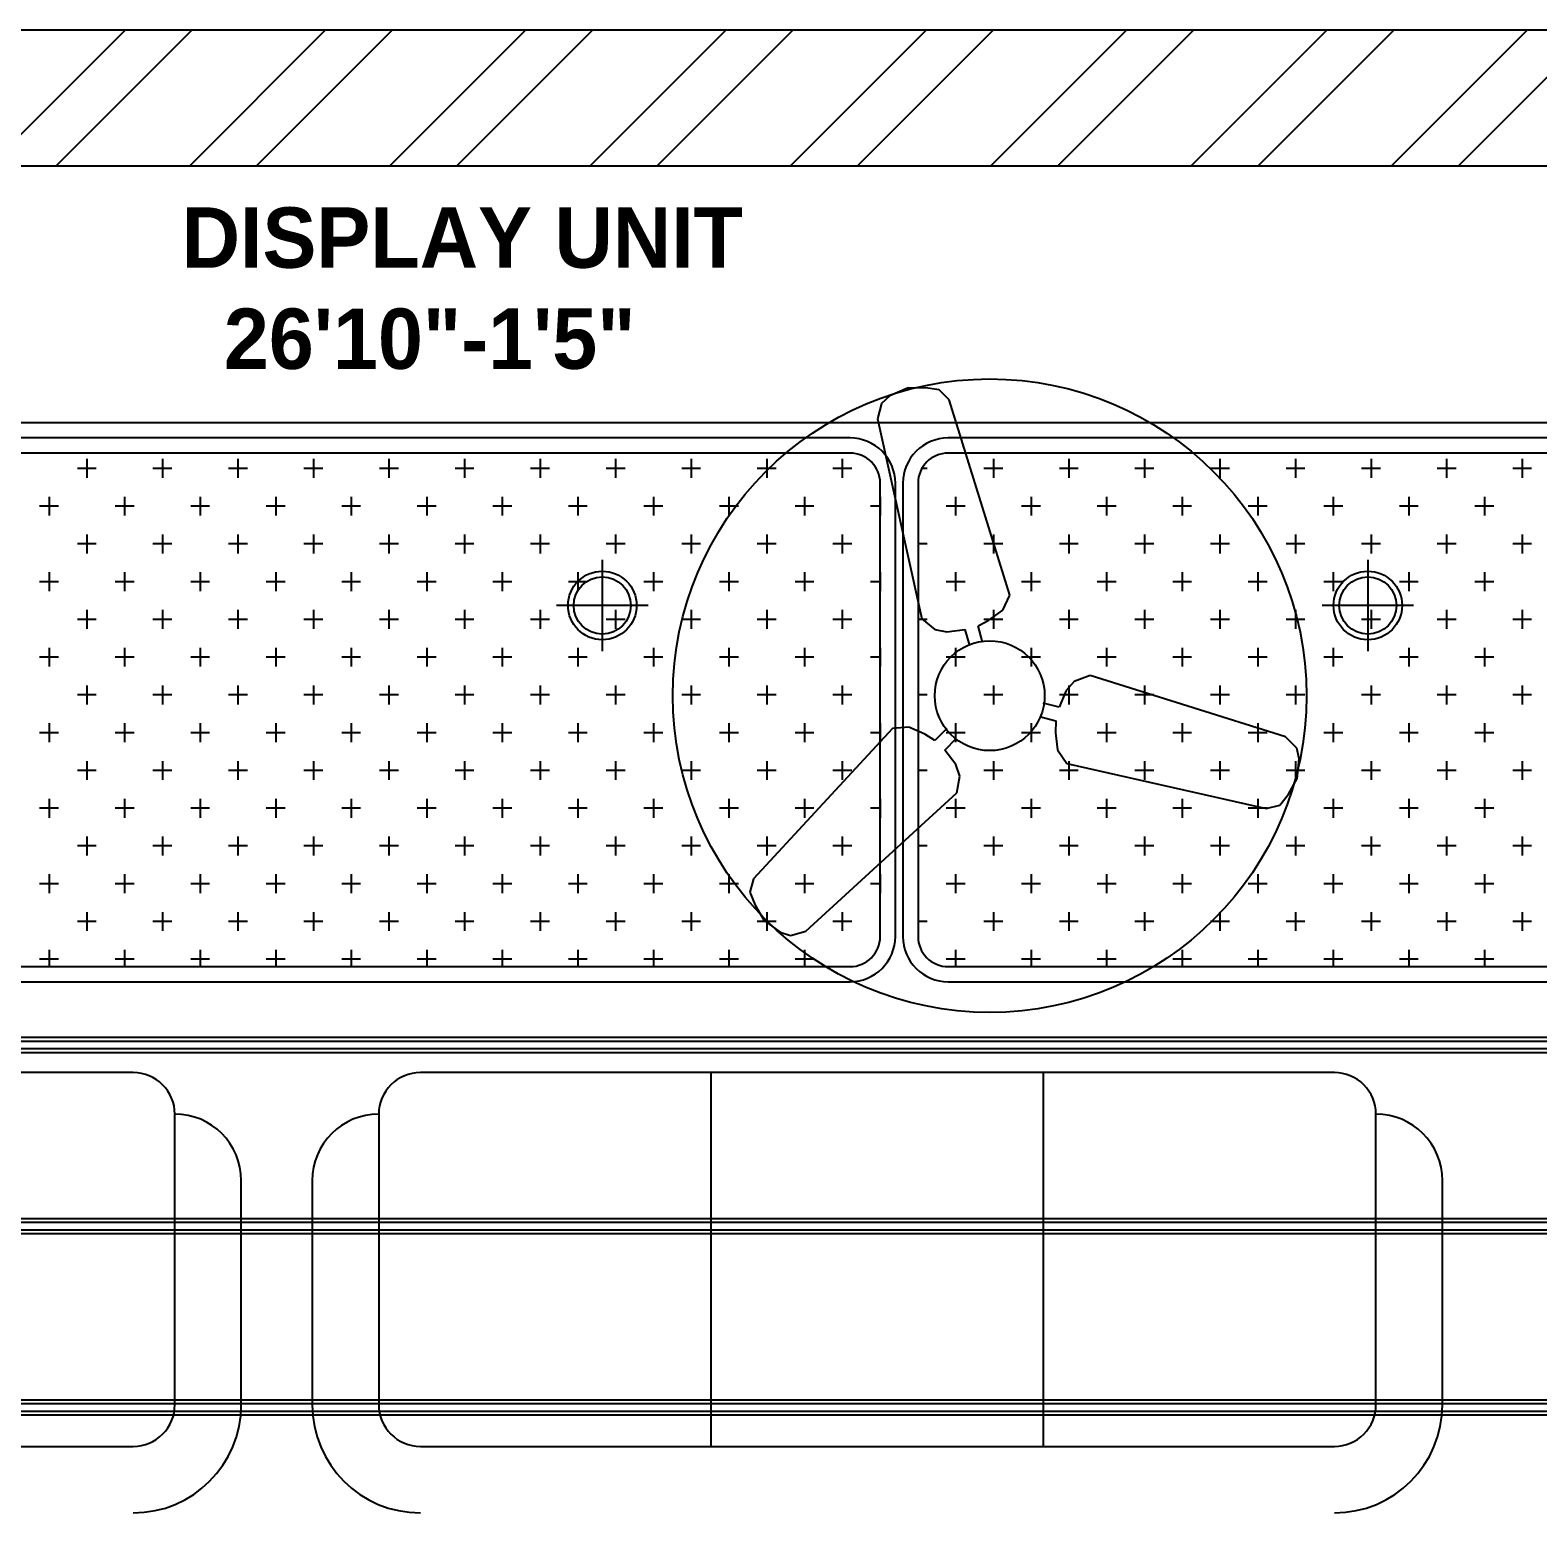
# Model space of a CAD drawing. Header units: inches. Extents: x 9636 to 21597, y -10243 to 557.
# Drawn here: x 15143 to 15242.8, y -68 to 30.2 of the extents above; entities that cross this region are included whole.
import ezdxf

# ---------------------------------------------------------------- set-up
doc = ezdxf.new("R2010")
doc.units = ezdxf.units.IN
doc.header["$MEASUREMENT"] = 0
doc.layers.add('IEL-HATCH-002', color=7, linetype='Continuous')
doc.layers.add('THIET-BI', color=21, linetype='Continuous')
doc.styles.add('MtXpl_Stylus_BT', font='')
doc.styles.get('MtXpl_Stylus_BT').set_extended_font_data('Stylus BT', bold=True)

# ---------------------------------------------------------------- blocks, each defined once
blk = doc.blocks.new('ger')
at = {"color": 5}
for p, q in [((6473.06, -970.68), (6473.07, -978.68)), ((6469.07, -974.68), (6477.07, -974.68))]:
    blk.add_line(p, q, dxfattribs=at)
for radius in [3, 2.5]:
    blk.add_circle((6473.07, -974.68), radius, dxfattribs=at)
blk = doc.blocks.new('A$C1C43440E')
at = {"layer": 'THIET-BI', "color": 18, "true_color": 0x000000}
for p, q in [((172.3, 598), (152.8, 589.3)), ((191.8, 598.2), (172.3, 598)), ((207, 596.1), (191.8, 598.2)), ((217.6, 585.2), (207, 596.1)), ((143.8, 581.1), (139.5, 564.2)), ((152.8, 589.3), (143.8, 581.1)), ((283.9, 371.8), (217.6, 585.2)), ((139.5, 564.2), (187.9, 346)), ((276.4, 355.5), (283.9, 371.8)), ((187.9, 346), (202.2, 334.1)), ((260.9, 344.5), (276.4, 355.5)), ((202.2, 334.1), (215.2, 331.5)), ((215.2, 331.5), (234.9, 334.1)), ((234.9, 334.1), (240, 316.6)), ((249.5, 338.4), (260.9, 344.5)), ((254.3, 320.4), (249.5, 338.4)), ((371.8, 284), (354.4, 277.5)), ((585, 216.8), (371.8, 284)), ((345.6, 267.6), (338, 249.3)), ((354.4, 277.5), (345.6, 267.6)), ((338, 249.3), (320.3, 253.6)), ((316.5, 239.3), (334.4, 234.5)), ((334.4, 234.5), (334, 221.5)), ((155.8, 226), (4.2, 61.9)), ((173.7, 227.6), (155.8, 226)), ((191, 219.7), (173.7, 227.6)), ((202, 212.9), (191, 219.7)), ((215.1, 226), (202, 212.9)), ((213, 202.4), (225.6, 215.5)), ((334, 221.5), (335.9, 202.6)), ((597.5, 204.6), (585, 216.8)), ((225.1, 186.7), (213, 202.4)), ((335.9, 202.6), (346.1, 188)), ((600.1, 192.8), (597.5, 204.6)), ((229.3, 174.1), (225.1, 186.7)), ((346.1, 188), (564.1, 138.7)), ((597.8, 171.5), (600.1, 192.8)), ((226.1, 155.7), (229.3, 174.1)), ((588.3, 154.5), (597.8, 171.5)), ((61.4, 4.7), (226.1, 155.7)), ((578.9, 142.4), (588.3, 154.5)), ((564.1, 138.7), (578.9, 142.4)), ((4.2, 61.9), (0, 47.2)), ((0, 47.2), (5.8, 33)), ((5.8, 33), (15.7, 16.3)), ((15.7, 16.3), (33.1, 3.7)), ((33.1, 3.7), (44.6, 0)), ((44.6, 0), (61.4, 4.7))]:
    blk.add_line(p, q, dxfattribs=at)
blk.add_circle((262, 261.9), 60, dxfattribs=at)
blk = doc.blocks.new('3r')
blk.add_circle((6568.269, -1060.413), 21)
at = {"layer": 'THIET-BI', "xscale": 0.06069589590044594, "yscale": 0.06069589590044594, "zscale": 0.06069589590044594}
blk.add_blockref('A$C1C43440E', (6552.369, -1076.309), dxfattribs=at)
blk = doc.blocks.new('shht')
at = {"color": 251, "true_color": 0x636466}
for p, q in [((15442.498, -2129.014), (14831.498, -2129.014)), ((15433.498, -2138.014), (14840.498, -2138.014)), ((15255.498, -2155.014), (14939.498, -2155.014)), ((15164.558, -2156.014), (15098.558, -2156.014)), ((15237.058, -2156.014), (15171.058, -2156.014)), ((15164.558, -2157.014), (15098.558, -2157.014)), ((15237.058, -2157.014), (15171.058, -2157.014)), ((15166.558, -2189.014), (15166.558, -2159.014)), ((15167.558, -2189.014), (15167.558, -2159.014)), ((15168.058, -2159.014), (15168.058, -2189.014)), ((15169.058, -2159.014), (15169.058, -2189.014)), ((15098.558, -2191.014), (15164.558, -2191.014)), ((15171.058, -2191.014), (15237.058, -2191.014)), ((15098.558, -2192.014), (15164.558, -2192.014)), ((15171.058, -2192.014), (15237.058, -2192.014)), ((15155.369, -2222.778), (15155.369, -2198.028)), ((15177.369, -2222.778), (15177.369, -2198.028)), ((15124.269, -2220.028), (15124.269, -2205.178)), ((15128.969, -2205.178), (15128.969, -2220.028)), ((15203.769, -2220.028), (15203.769, -2205.178))]:
    blk.add_line(p, q, dxfattribs=at)
for points in [[(15117.119, -2198.028), (15056.619, -2198.028, 0.414214), (15053.869, -2200.778), (15053.869, -2220.028, 0.414214), (15056.619, -2222.778), (15117.119, -2222.778, 0.414214), (15119.869, -2220.028), (15119.869, -2200.778, 0.414214)], [(15196.619, -2198.028), (15136.119, -2198.028, 0.414214), (15133.369, -2200.778), (15133.369, -2220.028, 0.414214), (15136.119, -2222.778), (15196.619, -2222.778, 0.414214), (15199.369, -2220.028), (15199.369, -2200.778, 0.414214)]]:
    blk.add_lwpolyline(points, format="xyb", close=True, dxfattribs=at)
for centre, radius, start, end in [((15164.558, -2159.014), 3, 0, 90), ((15171.058, -2159.014), 3, 90, 180), ((15164.558, -2159.014), 2, 0, 90), ((15171.058, -2159.014), 2, 90, 180), ((15164.558, -2189.014), 3, 270, 0), ((15164.558, -2189.014), 2, 270, 0), ((15171.058, -2189.014), 3, 180, 270), ((15171.058, -2189.014), 2, 180, 270), ((15119.869, -2205.178), 4.4, 0, 90), ((15133.369, -2205.178), 4.4, 90, 180), ((15199.369, -2205.178), 4.4, 0, 90), ((15117.119, -2220.028), 7.15, 270, 0), ((15136.119, -2220.028), 7.15, 180, 270), ((15196.619, -2220.028), 7.15, 270, 0)]:
    blk.add_arc(centre, radius, start, end, dxfattribs=at)
at = {"layer": 'IEL-HATCH-002', "color": 251, "linetype": 'Continuous', "true_color": 0x636466, "transparency": 33554687}
for p, q in [((15107.573, -2138.014), (15116.573, -2129.014)), ((15111.992, -2138.014), (15120.992, -2129.014)), ((15120.831, -2138.014), (15129.831, -2129.014)), ((15125.251, -2138.014), (15134.251, -2129.014)), ((15134.089, -2138.014), (15143.089, -2129.014)), ((15138.509, -2138.014), (15147.509, -2129.014)), ((15147.348, -2138.014), (15156.348, -2129.014)), ((15151.767, -2138.014), (15160.767, -2129.014)), ((15160.606, -2138.014), (15169.606, -2129.014)), ((15165.025, -2138.014), (15174.025, -2129.014)), ((15173.864, -2138.014), (15182.864, -2129.014)), ((15178.284, -2138.014), (15187.284, -2129.014)), ((15187.122, -2138.014), (15196.122, -2129.014)), ((15191.542, -2138.014), (15200.542, -2129.014)), ((15200.381, -2138.014), (15209.381, -2129.014)), ((15204.8, -2138.014), (15213.8, -2129.014)), ((15114.044, -2157.403), (15114.044, -2158.653)), ((15119.044, -2157.403), (15119.044, -2158.653)), ((15124.044, -2157.403), (15124.044, -2158.653)), ((15129.044, -2157.403), (15129.044, -2158.653)), ((15134.044, -2157.403), (15134.044, -2158.653)), ((15139.044, -2157.403), (15139.044, -2158.653)), ((15144.044, -2157.403), (15144.044, -2158.653)), ((15149.044, -2157.403), (15149.044, -2158.653)), ((15154.044, -2157.403), (15154.044, -2158.653)), ((15159.044, -2157.403), (15159.044, -2158.653)), ((15164.044, -2157.403), (15164.044, -2158.653)), ((15174.044, -2157.403), (15174.044, -2158.653)), ((15179.044, -2157.403), (15179.044, -2158.653)), ((15184.044, -2157.403), (15184.044, -2158.653)), ((15189.044, -2157.403), (15189.044, -2158.653)), ((15194.044, -2157.403), (15194.044, -2158.653)), ((15199.044, -2157.403), (15199.044, -2158.653)), ((15204.044, -2157.403), (15204.044, -2158.653)), ((15209.044, -2157.403), (15209.044, -2158.653)), ((15114.669, -2158.028), (15113.419, -2158.028)), ((15119.669, -2158.028), (15118.419, -2158.028)), ((15124.669, -2158.028), (15123.419, -2158.028)), ((15129.669, -2158.028), (15128.419, -2158.028)), ((15134.669, -2158.028), (15133.419, -2158.028)), ((15139.669, -2158.028), (15138.419, -2158.028)), ((15144.669, -2158.028), (15143.419, -2158.028)), ((15149.669, -2158.028), (15148.419, -2158.028)), ((15154.669, -2158.028), (15153.419, -2158.028)), ((15159.669, -2158.028), (15158.419, -2158.028)), ((15164.669, -2158.028), (15163.419, -2158.028)), ((15169.669, -2158.028), (15169.317, -2158.028)), ((15174.669, -2158.028), (15173.419, -2158.028)), ((15179.669, -2158.028), (15178.419, -2158.028)), ((15184.669, -2158.028), (15183.419, -2158.028)), ((15189.669, -2158.028), (15188.419, -2158.028)), ((15194.669, -2158.028), (15193.419, -2158.028)), ((15199.669, -2158.028), (15198.419, -2158.028)), ((15204.669, -2158.028), (15203.419, -2158.028)), ((15209.669, -2158.028), (15208.419, -2158.028)), ((15111.544, -2159.903), (15111.544, -2161.153)), ((15116.544, -2159.903), (15116.544, -2161.153)), ((15121.544, -2159.903), (15121.544, -2161.153)), ((15126.544, -2159.903), (15126.544, -2161.153)), ((15131.544, -2159.903), (15131.544, -2161.153)), ((15136.544, -2159.903), (15136.544, -2161.153)), ((15141.544, -2159.903), (15141.544, -2161.153)), ((15146.544, -2159.903), (15146.544, -2161.153)), ((15151.544, -2159.903), (15151.544, -2161.153)), ((15156.544, -2159.903), (15156.544, -2161.153)), ((15161.544, -2159.903), (15161.544, -2161.153)), ((15166.544, -2159.903), (15166.544, -2161.153)), ((15171.544, -2159.903), (15171.544, -2161.153)), ((15176.544, -2159.903), (15176.544, -2161.153)), ((15181.544, -2159.903), (15181.544, -2161.153)), ((15186.544, -2159.903), (15186.544, -2161.153)), ((15191.544, -2159.903), (15191.544, -2161.153)), ((15196.544, -2159.903), (15196.544, -2161.153)), ((15201.544, -2159.903), (15201.544, -2161.153)), ((15206.544, -2159.903), (15206.544, -2161.153)), ((15112.169, -2160.528), (15110.919, -2160.528)), ((15117.169, -2160.528), (15115.919, -2160.528)), ((15122.169, -2160.528), (15120.919, -2160.528)), ((15127.169, -2160.528), (15125.919, -2160.528)), ((15132.169, -2160.528), (15130.919, -2160.528)), ((15137.169, -2160.528), (15135.919, -2160.528)), ((15142.169, -2160.528), (15140.919, -2160.528)), ((15147.169, -2160.528), (15145.919, -2160.528)), ((15152.169, -2160.528), (15150.919, -2160.528)), ((15157.169, -2160.528), (15155.919, -2160.528)), ((15162.169, -2160.528), (15160.919, -2160.528)), ((15166.558, -2160.528), (15165.919, -2160.528)), ((15172.169, -2160.528), (15170.919, -2160.528)), ((15177.169, -2160.528), (15175.919, -2160.528)), ((15182.169, -2160.528), (15180.919, -2160.528)), ((15187.169, -2160.528), (15185.919, -2160.528)), ((15192.169, -2160.528), (15190.919, -2160.528)), ((15197.169, -2160.528), (15195.919, -2160.528)), ((15202.169, -2160.528), (15200.919, -2160.528)), ((15207.169, -2160.528), (15205.919, -2160.528)), ((15114.044, -2162.403), (15114.044, -2163.653)), ((15119.044, -2162.403), (15119.044, -2163.653)), ((15124.044, -2162.403), (15124.044, -2163.653)), ((15129.044, -2162.403), (15129.044, -2163.653)), ((15134.044, -2162.403), (15134.044, -2163.653)), ((15139.044, -2162.403), (15139.044, -2163.653)), ((15144.044, -2162.403), (15144.044, -2163.653)), ((15149.044, -2162.403), (15149.044, -2163.653)), ((15154.044, -2162.403), (15154.044, -2163.653)), ((15159.044, -2162.403), (15159.044, -2163.653)), ((15164.044, -2162.403), (15164.044, -2163.653)), ((15174.044, -2162.403), (15174.044, -2163.653)), ((15179.044, -2162.403), (15179.044, -2163.653)), ((15184.044, -2162.403), (15184.044, -2163.653)), ((15189.044, -2162.403), (15189.044, -2163.653)), ((15194.044, -2162.403), (15194.044, -2163.653)), ((15199.044, -2162.403), (15199.044, -2163.653)), ((15204.044, -2162.403), (15204.044, -2163.653)), ((15209.044, -2162.403), (15209.044, -2163.653)), ((15114.669, -2163.028), (15113.419, -2163.028)), ((15119.669, -2163.028), (15118.419, -2163.028)), ((15124.669, -2163.028), (15123.419, -2163.028)), ((15129.669, -2163.028), (15128.419, -2163.028)), ((15134.669, -2163.028), (15133.419, -2163.028)), ((15139.669, -2163.028), (15138.419, -2163.028)), ((15144.669, -2163.028), (15143.419, -2163.028)), ((15149.669, -2163.028), (15148.419, -2163.028)), ((15154.669, -2163.028), (15153.419, -2163.028)), ((15159.669, -2163.028), (15158.419, -2163.028)), ((15164.669, -2163.028), (15163.419, -2163.028)), ((15169.669, -2163.028), (15169.058, -2163.028)), ((15174.669, -2163.028), (15173.419, -2163.028)), ((15179.669, -2163.028), (15178.419, -2163.028)), ((15184.669, -2163.028), (15183.419, -2163.028)), ((15189.669, -2163.028), (15188.419, -2163.028)), ((15194.669, -2163.028), (15193.419, -2163.028)), ((15199.669, -2163.028), (15198.419, -2163.028)), ((15204.669, -2163.028), (15203.419, -2163.028)), ((15209.669, -2163.028), (15208.419, -2163.028)), ((15111.544, -2164.903), (15111.544, -2166.153)), ((15116.544, -2164.903), (15116.544, -2166.153)), ((15121.544, -2164.903), (15121.544, -2166.153)), ((15126.544, -2164.903), (15126.544, -2166.153)), ((15131.544, -2164.903), (15131.544, -2166.153)), ((15136.544, -2164.903), (15136.544, -2166.153)), ((15141.544, -2164.903), (15141.544, -2166.153)), ((15146.544, -2164.903), (15146.544, -2166.153)), ((15151.544, -2164.903), (15151.544, -2166.153)), ((15156.544, -2164.903), (15156.544, -2166.153)), ((15161.544, -2164.903), (15161.544, -2166.153)), ((15166.544, -2164.903), (15166.544, -2166.153)), ((15171.544, -2164.903), (15171.544, -2166.153)), ((15176.544, -2164.903), (15176.544, -2166.153)), ((15181.544, -2164.903), (15181.544, -2166.153)), ((15186.544, -2164.903), (15186.544, -2166.153)), ((15191.544, -2164.903), (15191.544, -2166.153)), ((15196.544, -2164.903), (15196.544, -2166.153)), ((15201.544, -2164.903), (15201.544, -2166.153)), ((15206.544, -2164.903), (15206.544, -2166.153)), ((15112.169, -2165.528), (15110.919, -2165.528)), ((15117.169, -2165.528), (15115.919, -2165.528)), ((15122.169, -2165.528), (15120.919, -2165.528)), ((15127.169, -2165.528), (15125.919, -2165.528)), ((15132.169, -2165.528), (15130.919, -2165.528)), ((15137.169, -2165.528), (15135.919, -2165.528)), ((15142.169, -2165.528), (15140.919, -2165.528)), ((15147.169, -2165.528), (15145.919, -2165.528)), ((15152.169, -2165.528), (15150.919, -2165.528)), ((15157.169, -2165.528), (15155.919, -2165.528)), ((15162.169, -2165.528), (15160.919, -2165.528)), ((15166.558, -2165.528), (15165.919, -2165.528)), ((15172.169, -2165.528), (15170.919, -2165.528)), ((15177.169, -2165.528), (15175.919, -2165.528)), ((15182.169, -2165.528), (15180.919, -2165.528)), ((15187.169, -2165.528), (15185.919, -2165.528)), ((15192.169, -2165.528), (15190.919, -2165.528)), ((15197.169, -2165.528), (15195.919, -2165.528)), ((15202.169, -2165.528), (15200.919, -2165.528)), ((15207.169, -2165.528), (15205.919, -2165.528)), ((15114.044, -2167.403), (15114.044, -2168.653)), ((15119.044, -2167.403), (15119.044, -2168.653)), ((15124.044, -2167.403), (15124.044, -2168.653)), ((15129.044, -2167.403), (15129.044, -2168.653)), ((15134.044, -2167.403), (15134.044, -2168.653)), ((15139.044, -2167.403), (15139.044, -2168.653)), ((15144.044, -2167.403), (15144.044, -2168.653)), ((15149.044, -2167.403), (15149.044, -2168.653)), ((15154.044, -2167.403), (15154.044, -2168.653)), ((15159.044, -2167.403), (15159.044, -2168.653)), ((15164.044, -2167.403), (15164.044, -2168.653)), ((15174.044, -2167.403), (15174.044, -2168.653)), ((15179.044, -2167.403), (15179.044, -2168.653)), ((15184.044, -2167.403), (15184.044, -2168.653)), ((15189.044, -2167.403), (15189.044, -2168.653)), ((15194.044, -2167.403), (15194.044, -2168.653)), ((15199.044, -2167.403), (15199.044, -2168.653)), ((15204.044, -2167.403), (15204.044, -2168.653)), ((15209.044, -2167.403), (15209.044, -2168.653)), ((15114.669, -2168.028), (15113.419, -2168.028)), ((15119.669, -2168.028), (15118.419, -2168.028)), ((15124.669, -2168.028), (15123.419, -2168.028)), ((15129.669, -2168.028), (15128.419, -2168.028)), ((15134.669, -2168.028), (15133.419, -2168.028)), ((15139.669, -2168.028), (15138.419, -2168.028)), ((15144.669, -2168.028), (15143.419, -2168.028)), ((15149.669, -2168.028), (15148.419, -2168.028)), ((15154.669, -2168.028), (15153.419, -2168.028)), ((15159.669, -2168.028), (15158.419, -2168.028)), ((15164.669, -2168.028), (15163.419, -2168.028)), ((15169.669, -2168.028), (15169.058, -2168.028)), ((15174.669, -2168.028), (15173.419, -2168.028)), ((15179.669, -2168.028), (15178.419, -2168.028)), ((15184.669, -2168.028), (15183.419, -2168.028)), ((15189.669, -2168.028), (15188.419, -2168.028)), ((15194.669, -2168.028), (15193.419, -2168.028)), ((15199.669, -2168.028), (15198.419, -2168.028)), ((15204.669, -2168.028), (15203.419, -2168.028)), ((15209.669, -2168.028), (15208.419, -2168.028)), ((15111.544, -2169.903), (15111.544, -2171.153)), ((15116.544, -2169.903), (15116.544, -2171.153)), ((15121.544, -2169.903), (15121.544, -2171.153)), ((15126.544, -2169.903), (15126.544, -2171.153)), ((15131.544, -2169.903), (15131.544, -2171.153)), ((15136.544, -2169.903), (15136.544, -2171.153)), ((15141.544, -2169.903), (15141.544, -2171.153)), ((15146.544, -2169.903), (15146.544, -2171.153)), ((15151.544, -2169.903), (15151.544, -2171.153)), ((15156.544, -2169.903), (15156.544, -2171.153)), ((15161.544, -2169.903), (15161.544, -2171.153)), ((15166.544, -2169.903), (15166.544, -2171.153)), ((15171.544, -2169.903), (15171.544, -2171.153)), ((15176.544, -2169.903), (15176.544, -2171.153)), ((15181.544, -2169.903), (15181.544, -2171.153)), ((15186.544, -2169.903), (15186.544, -2171.153)), ((15191.544, -2169.903), (15191.544, -2171.153)), ((15196.544, -2169.903), (15196.544, -2171.153)), ((15201.544, -2169.903), (15201.544, -2171.153)), ((15206.544, -2169.903), (15206.544, -2171.153)), ((15112.169, -2170.528), (15110.919, -2170.528)), ((15117.169, -2170.528), (15115.919, -2170.528)), ((15122.169, -2170.528), (15120.919, -2170.528)), ((15127.169, -2170.528), (15125.919, -2170.528)), ((15132.169, -2170.528), (15130.919, -2170.528)), ((15137.169, -2170.528), (15135.919, -2170.528)), ((15142.169, -2170.528), (15140.919, -2170.528)), ((15147.169, -2170.528), (15145.919, -2170.528)), ((15152.169, -2170.528), (15150.919, -2170.528)), ((15157.169, -2170.528), (15155.919, -2170.528)), ((15162.169, -2170.528), (15160.919, -2170.528)), ((15166.558, -2170.528), (15165.919, -2170.528)), ((15172.169, -2170.528), (15170.919, -2170.528)), ((15177.169, -2170.528), (15175.919, -2170.528)), ((15182.169, -2170.528), (15180.919, -2170.528)), ((15187.169, -2170.528), (15185.919, -2170.528)), ((15192.169, -2170.528), (15190.919, -2170.528)), ((15197.169, -2170.528), (15195.919, -2170.528)), ((15202.169, -2170.528), (15200.919, -2170.528)), ((15207.169, -2170.528), (15205.919, -2170.528)), ((15114.044, -2172.403), (15114.044, -2173.653)), ((15119.044, -2172.403), (15119.044, -2173.653)), ((15124.044, -2172.403), (15124.044, -2173.653)), ((15129.044, -2172.403), (15129.044, -2173.653)), ((15134.044, -2172.403), (15134.044, -2173.653)), ((15139.044, -2172.403), (15139.044, -2173.653)), ((15144.044, -2172.403), (15144.044, -2173.653)), ((15149.044, -2172.403), (15149.044, -2173.653)), ((15154.044, -2172.403), (15154.044, -2173.653)), ((15159.044, -2172.403), (15159.044, -2173.653)), ((15164.044, -2172.403), (15164.044, -2173.653)), ((15174.044, -2172.403), (15174.044, -2173.653)), ((15179.044, -2172.403), (15179.044, -2173.653)), ((15184.044, -2172.403), (15184.044, -2173.653)), ((15189.044, -2172.403), (15189.044, -2173.653)), ((15194.044, -2172.403), (15194.044, -2173.653)), ((15199.044, -2172.403), (15199.044, -2173.653)), ((15204.044, -2172.403), (15204.044, -2173.653)), ((15209.044, -2172.403), (15209.044, -2173.653)), ((15114.669, -2173.028), (15113.419, -2173.028)), ((15119.669, -2173.028), (15118.419, -2173.028)), ((15124.669, -2173.028), (15123.419, -2173.028)), ((15129.669, -2173.028), (15128.419, -2173.028)), ((15134.669, -2173.028), (15133.419, -2173.028)), ((15139.669, -2173.028), (15138.419, -2173.028)), ((15144.669, -2173.028), (15143.419, -2173.028)), ((15149.669, -2173.028), (15148.419, -2173.028)), ((15154.669, -2173.028), (15153.419, -2173.028)), ((15159.669, -2173.028), (15158.419, -2173.028)), ((15164.669, -2173.028), (15163.419, -2173.028)), ((15169.669, -2173.028), (15169.058, -2173.028)), ((15174.669, -2173.028), (15173.419, -2173.028)), ((15179.669, -2173.028), (15178.419, -2173.028)), ((15184.669, -2173.028), (15183.419, -2173.028)), ((15189.669, -2173.028), (15188.419, -2173.028)), ((15194.669, -2173.028), (15193.419, -2173.028)), ((15199.669, -2173.028), (15198.419, -2173.028)), ((15204.669, -2173.028), (15203.419, -2173.028)), ((15209.669, -2173.028), (15208.419, -2173.028)), ((15111.544, -2174.903), (15111.544, -2176.153)), ((15116.544, -2174.903), (15116.544, -2176.153)), ((15121.544, -2174.903), (15121.544, -2176.153)), ((15126.544, -2174.903), (15126.544, -2176.153)), ((15131.544, -2174.903), (15131.544, -2176.153)), ((15136.544, -2174.903), (15136.544, -2176.153)), ((15141.544, -2174.903), (15141.544, -2176.153)), ((15146.544, -2174.903), (15146.544, -2176.153)), ((15151.544, -2174.903), (15151.544, -2176.153)), ((15156.544, -2174.903), (15156.544, -2176.153)), ((15161.544, -2174.903), (15161.544, -2176.153)), ((15166.544, -2174.903), (15166.544, -2176.153)), ((15171.544, -2174.903), (15171.544, -2176.153)), ((15176.544, -2174.903), (15176.544, -2176.153)), ((15181.544, -2174.903), (15181.544, -2176.153)), ((15186.544, -2174.903), (15186.544, -2176.153)), ((15191.544, -2174.903), (15191.544, -2176.153)), ((15196.544, -2174.903), (15196.544, -2176.153)), ((15201.544, -2174.903), (15201.544, -2176.153)), ((15206.544, -2174.903), (15206.544, -2176.153)), ((15112.169, -2175.528), (15110.919, -2175.528)), ((15117.169, -2175.528), (15115.919, -2175.528)), ((15122.169, -2175.528), (15120.919, -2175.528)), ((15127.169, -2175.528), (15125.919, -2175.528)), ((15132.169, -2175.528), (15130.919, -2175.528)), ((15137.169, -2175.528), (15135.919, -2175.528)), ((15142.169, -2175.528), (15140.919, -2175.528)), ((15147.169, -2175.528), (15145.919, -2175.528)), ((15152.169, -2175.528), (15150.919, -2175.528)), ((15157.169, -2175.528), (15155.919, -2175.528)), ((15162.169, -2175.528), (15160.919, -2175.528)), ((15166.558, -2175.528), (15165.919, -2175.528)), ((15172.169, -2175.528), (15170.919, -2175.528)), ((15177.169, -2175.528), (15175.919, -2175.528)), ((15182.169, -2175.528), (15180.919, -2175.528)), ((15187.169, -2175.528), (15185.919, -2175.528)), ((15192.169, -2175.528), (15190.919, -2175.528)), ((15197.169, -2175.528), (15195.919, -2175.528)), ((15202.169, -2175.528), (15200.919, -2175.528)), ((15207.169, -2175.528), (15205.919, -2175.528)), ((15114.669, -2178.028), (15113.419, -2178.028)), ((15114.044, -2177.403), (15114.044, -2178.653)), ((15119.669, -2178.028), (15118.419, -2178.028)), ((15119.044, -2177.403), (15119.044, -2178.653)), ((15124.669, -2178.028), (15123.419, -2178.028)), ((15124.044, -2177.403), (15124.044, -2178.653)), ((15129.669, -2178.028), (15128.419, -2178.028)), ((15129.044, -2177.403), (15129.044, -2178.653)), ((15134.669, -2178.028), (15133.419, -2178.028)), ((15134.044, -2177.403), (15134.044, -2178.653)), ((15139.669, -2178.028), (15138.419, -2178.028)), ((15139.044, -2177.403), (15139.044, -2178.653)), ((15144.669, -2178.028), (15143.419, -2178.028)), ((15144.044, -2177.403), (15144.044, -2178.653)), ((15149.669, -2178.028), (15148.419, -2178.028)), ((15149.044, -2177.403), (15149.044, -2178.653)), ((15154.669, -2178.028), (15153.419, -2178.028)), ((15154.044, -2177.403), (15154.044, -2178.653)), ((15159.669, -2178.028), (15158.419, -2178.028)), ((15159.044, -2177.403), (15159.044, -2178.653)), ((15164.669, -2178.028), (15163.419, -2178.028)), ((15164.044, -2177.403), (15164.044, -2178.653)), ((15169.669, -2178.028), (15169.058, -2178.028)), ((15174.669, -2178.028), (15173.419, -2178.028)), ((15174.044, -2177.403), (15174.044, -2178.653)), ((15179.669, -2178.028), (15178.419, -2178.028)), ((15179.044, -2177.403), (15179.044, -2178.653)), ((15184.669, -2178.028), (15183.419, -2178.028)), ((15184.044, -2177.403), (15184.044, -2178.653)), ((15189.669, -2178.028), (15188.419, -2178.028)), ((15189.044, -2177.403), (15189.044, -2178.653)), ((15194.669, -2178.028), (15193.419, -2178.028)), ((15194.044, -2177.403), (15194.044, -2178.653)), ((15199.669, -2178.028), (15198.419, -2178.028)), ((15199.044, -2177.403), (15199.044, -2178.653)), ((15204.669, -2178.028), (15203.419, -2178.028)), ((15204.044, -2177.403), (15204.044, -2178.653)), ((15209.669, -2178.028), (15208.419, -2178.028)), ((15209.044, -2177.403), (15209.044, -2178.653)), ((15111.544, -2179.903), (15111.544, -2181.153)), ((15116.544, -2179.903), (15116.544, -2181.153)), ((15121.544, -2179.903), (15121.544, -2181.153)), ((15126.544, -2179.903), (15126.544, -2181.153)), ((15131.544, -2179.903), (15131.544, -2181.153)), ((15136.544, -2179.903), (15136.544, -2181.153)), ((15141.544, -2179.903), (15141.544, -2181.153)), ((15146.544, -2179.903), (15146.544, -2181.153)), ((15151.544, -2179.903), (15151.544, -2181.153)), ((15156.544, -2179.903), (15156.544, -2181.153)), ((15161.544, -2179.903), (15161.544, -2181.153)), ((15166.544, -2179.903), (15166.544, -2181.153)), ((15171.544, -2179.903), (15171.544, -2181.153)), ((15176.544, -2179.903), (15176.544, -2181.153)), ((15181.544, -2179.903), (15181.544, -2181.153)), ((15186.544, -2179.903), (15186.544, -2181.153)), ((15191.544, -2179.903), (15191.544, -2181.153)), ((15196.544, -2179.903), (15196.544, -2181.153)), ((15201.544, -2179.903), (15201.544, -2181.153)), ((15206.544, -2179.903), (15206.544, -2181.153)), ((15112.169, -2180.528), (15110.919, -2180.528)), ((15117.169, -2180.528), (15115.919, -2180.528)), ((15122.169, -2180.528), (15120.919, -2180.528)), ((15127.169, -2180.528), (15125.919, -2180.528)), ((15132.169, -2180.528), (15130.919, -2180.528)), ((15137.169, -2180.528), (15135.919, -2180.528)), ((15142.169, -2180.528), (15140.919, -2180.528)), ((15147.169, -2180.528), (15145.919, -2180.528)), ((15152.169, -2180.528), (15150.919, -2180.528)), ((15157.169, -2180.528), (15155.919, -2180.528)), ((15162.169, -2180.528), (15160.919, -2180.528)), ((15166.558, -2180.528), (15165.919, -2180.528)), ((15172.169, -2180.528), (15170.919, -2180.528)), ((15177.169, -2180.528), (15175.919, -2180.528)), ((15182.169, -2180.528), (15180.919, -2180.528)), ((15187.169, -2180.528), (15185.919, -2180.528)), ((15192.169, -2180.528), (15190.919, -2180.528)), ((15197.169, -2180.528), (15195.919, -2180.528)), ((15202.169, -2180.528), (15200.919, -2180.528)), ((15207.169, -2180.528), (15205.919, -2180.528)), ((15114.669, -2183.028), (15113.419, -2183.028)), ((15114.044, -2182.403), (15114.044, -2183.653)), ((15119.669, -2183.028), (15118.419, -2183.028)), ((15119.044, -2182.403), (15119.044, -2183.653)), ((15124.669, -2183.028), (15123.419, -2183.028)), ((15124.044, -2182.403), (15124.044, -2183.653)), ((15129.669, -2183.028), (15128.419, -2183.028)), ((15129.044, -2182.403), (15129.044, -2183.653)), ((15134.669, -2183.028), (15133.419, -2183.028)), ((15134.044, -2182.403), (15134.044, -2183.653)), ((15139.669, -2183.028), (15138.419, -2183.028)), ((15139.044, -2182.403), (15139.044, -2183.653)), ((15144.669, -2183.028), (15143.419, -2183.028)), ((15144.044, -2182.403), (15144.044, -2183.653)), ((15149.669, -2183.028), (15148.419, -2183.028)), ((15149.044, -2182.403), (15149.044, -2183.653)), ((15154.669, -2183.028), (15153.419, -2183.028)), ((15154.044, -2182.403), (15154.044, -2183.653)), ((15159.669, -2183.028), (15158.419, -2183.028)), ((15159.044, -2182.403), (15159.044, -2183.653)), ((15164.669, -2183.028), (15163.419, -2183.028)), ((15164.044, -2182.403), (15164.044, -2183.653)), ((15169.669, -2183.028), (15169.058, -2183.028)), ((15174.669, -2183.028), (15173.419, -2183.028)), ((15174.044, -2182.403), (15174.044, -2183.653)), ((15179.669, -2183.028), (15178.419, -2183.028)), ((15179.044, -2182.403), (15179.044, -2183.653)), ((15184.669, -2183.028), (15183.419, -2183.028)), ((15184.044, -2182.403), (15184.044, -2183.653)), ((15189.669, -2183.028), (15188.419, -2183.028)), ((15189.044, -2182.403), (15189.044, -2183.653)), ((15194.669, -2183.028), (15193.419, -2183.028)), ((15194.044, -2182.403), (15194.044, -2183.653)), ((15199.669, -2183.028), (15198.419, -2183.028)), ((15199.044, -2182.403), (15199.044, -2183.653)), ((15204.669, -2183.028), (15203.419, -2183.028)), ((15204.044, -2182.403), (15204.044, -2183.653)), ((15209.669, -2183.028), (15208.419, -2183.028)), ((15209.044, -2182.403), (15209.044, -2183.653)), ((15111.544, -2184.903), (15111.544, -2186.153)), ((15116.544, -2184.903), (15116.544, -2186.153)), ((15121.544, -2184.903), (15121.544, -2186.153)), ((15126.544, -2184.903), (15126.544, -2186.153)), ((15131.544, -2184.903), (15131.544, -2186.153)), ((15136.544, -2184.903), (15136.544, -2186.153)), ((15141.544, -2184.903), (15141.544, -2186.153)), ((15146.544, -2184.903), (15146.544, -2186.153)), ((15151.544, -2184.903), (15151.544, -2186.153)), ((15156.544, -2184.903), (15156.544, -2186.153)), ((15161.544, -2184.903), (15161.544, -2186.153)), ((15166.544, -2184.903), (15166.544, -2186.153)), ((15171.544, -2184.903), (15171.544, -2186.153)), ((15176.544, -2184.903), (15176.544, -2186.153)), ((15181.544, -2184.903), (15181.544, -2186.153)), ((15186.544, -2184.903), (15186.544, -2186.153)), ((15191.544, -2184.903), (15191.544, -2186.153)), ((15196.544, -2184.903), (15196.544, -2186.153)), ((15201.544, -2184.903), (15201.544, -2186.153)), ((15206.544, -2184.903), (15206.544, -2186.153)), ((15112.169, -2185.528), (15110.919, -2185.528)), ((15117.169, -2185.528), (15115.919, -2185.528)), ((15122.169, -2185.528), (15120.919, -2185.528)), ((15127.169, -2185.528), (15125.919, -2185.528)), ((15132.169, -2185.528), (15130.919, -2185.528)), ((15137.169, -2185.528), (15135.919, -2185.528)), ((15142.169, -2185.528), (15140.919, -2185.528)), ((15147.169, -2185.528), (15145.919, -2185.528)), ((15152.169, -2185.528), (15150.919, -2185.528)), ((15157.169, -2185.528), (15155.919, -2185.528)), ((15162.169, -2185.528), (15160.919, -2185.528)), ((15166.558, -2185.528), (15165.919, -2185.528)), ((15172.169, -2185.528), (15170.919, -2185.528)), ((15177.169, -2185.528), (15175.919, -2185.528)), ((15182.169, -2185.528), (15180.919, -2185.528)), ((15187.169, -2185.528), (15185.919, -2185.528)), ((15192.169, -2185.528), (15190.919, -2185.528)), ((15197.169, -2185.528), (15195.919, -2185.528)), ((15202.169, -2185.528), (15200.919, -2185.528)), ((15207.169, -2185.528), (15205.919, -2185.528)), ((15114.669, -2188.028), (15113.419, -2188.028)), ((15114.044, -2187.403), (15114.044, -2188.653)), ((15119.669, -2188.028), (15118.419, -2188.028)), ((15119.044, -2187.403), (15119.044, -2188.653)), ((15124.669, -2188.028), (15123.419, -2188.028)), ((15124.044, -2187.403), (15124.044, -2188.653)), ((15129.669, -2188.028), (15128.419, -2188.028)), ((15129.044, -2187.403), (15129.044, -2188.653)), ((15134.669, -2188.028), (15133.419, -2188.028)), ((15134.044, -2187.403), (15134.044, -2188.653)), ((15139.669, -2188.028), (15138.419, -2188.028)), ((15139.044, -2187.403), (15139.044, -2188.653)), ((15144.669, -2188.028), (15143.419, -2188.028)), ((15144.044, -2187.403), (15144.044, -2188.653)), ((15149.669, -2188.028), (15148.419, -2188.028)), ((15149.044, -2187.403), (15149.044, -2188.653)), ((15154.669, -2188.028), (15153.419, -2188.028)), ((15154.044, -2187.403), (15154.044, -2188.653)), ((15159.669, -2188.028), (15158.419, -2188.028)), ((15159.044, -2187.403), (15159.044, -2188.653)), ((15164.669, -2188.028), (15163.419, -2188.028)), ((15164.044, -2187.403), (15164.044, -2188.653)), ((15169.669, -2188.028), (15169.058, -2188.028)), ((15174.669, -2188.028), (15173.419, -2188.028)), ((15174.044, -2187.403), (15174.044, -2188.653)), ((15179.669, -2188.028), (15178.419, -2188.028)), ((15179.044, -2187.403), (15179.044, -2188.653)), ((15184.669, -2188.028), (15183.419, -2188.028)), ((15184.044, -2187.403), (15184.044, -2188.653)), ((15189.669, -2188.028), (15188.419, -2188.028)), ((15189.044, -2187.403), (15189.044, -2188.653)), ((15194.669, -2188.028), (15193.419, -2188.028)), ((15194.044, -2187.403), (15194.044, -2188.653)), ((15199.669, -2188.028), (15198.419, -2188.028)), ((15199.044, -2187.403), (15199.044, -2188.653)), ((15204.669, -2188.028), (15203.419, -2188.028)), ((15204.044, -2187.403), (15204.044, -2188.653)), ((15209.669, -2188.028), (15208.419, -2188.028)), ((15209.044, -2187.403), (15209.044, -2188.653)), ((15111.544, -2189.903), (15111.544, -2191.014)), ((15116.544, -2189.903), (15116.544, -2191.014)), ((15121.544, -2189.903), (15121.544, -2191.014)), ((15126.544, -2189.903), (15126.544, -2191.014)), ((15131.544, -2189.903), (15131.544, -2191.014)), ((15136.544, -2189.903), (15136.544, -2191.014)), ((15141.544, -2189.903), (15141.544, -2191.014)), ((15146.544, -2189.903), (15146.544, -2191.014)), ((15151.544, -2189.903), (15151.544, -2191.014)), ((15156.544, -2189.903), (15156.544, -2191.014)), ((15161.544, -2189.903), (15161.544, -2191.014)), ((15171.544, -2189.903), (15171.544, -2191.014)), ((15176.544, -2189.903), (15176.544, -2191.014)), ((15181.544, -2189.903), (15181.544, -2191.014)), ((15186.544, -2189.903), (15186.544, -2191.014)), ((15191.544, -2189.903), (15191.544, -2191.014)), ((15196.544, -2189.903), (15196.544, -2191.014)), ((15201.544, -2189.903), (15201.544, -2191.014)), ((15206.544, -2189.903), (15206.544, -2191.014)), ((15112.169, -2190.528), (15110.919, -2190.528)), ((15117.169, -2190.528), (15115.919, -2190.528)), ((15122.169, -2190.528), (15120.919, -2190.528)), ((15127.169, -2190.528), (15125.919, -2190.528)), ((15132.169, -2190.528), (15130.919, -2190.528)), ((15137.169, -2190.528), (15135.919, -2190.528)), ((15142.169, -2190.528), (15140.919, -2190.528)), ((15147.169, -2190.528), (15145.919, -2190.528)), ((15152.169, -2190.528), (15150.919, -2190.528)), ((15157.169, -2190.528), (15155.919, -2190.528)), ((15162.169, -2190.528), (15160.919, -2190.528)), ((15172.169, -2190.528), (15170.919, -2190.528)), ((15177.169, -2190.528), (15175.919, -2190.528)), ((15182.169, -2190.528), (15180.919, -2190.528)), ((15187.169, -2190.528), (15185.919, -2190.528)), ((15192.169, -2190.528), (15190.919, -2190.528)), ((15197.169, -2190.528), (15195.919, -2190.528)), ((15202.169, -2190.528), (15200.919, -2190.528)), ((15207.169, -2190.528), (15205.919, -2190.528))]:
    blk.add_line(p, q, dxfattribs=at)
at = {"color": 251, "true_color": 0x636466, "style": 'MtXpl_Stylus_BT'}
for s, p in [('DISPLAY UNIT', (15120.325, -2144.749)), ('26\'10"-1\'5"', (15123.117, -2151.444))]:
    blk.add_text(s, height=4, rotation=0.00944, dxfattribs=at).set_placement(p)

msp = doc.modelspace()

# ---------------------------------------------------------------- linework, layer by layer
at = {"color": 18, "true_color": 0x000000}
for p, q in [((14969.167, -36.47), (15291.167, -36.47)), ((14969.167, -37.47), (15291.167, -37.47)), ((14969.167, -48.47), (15291.167, -48.47)), ((14969.167, -49.47), (15291.167, -49.47)), ((14969.167, -60.47), (15291.167, -60.47)), ((14969.167, -61.47), (15291.167, -61.47))]:
    msp.add_line(p, q, dxfattribs=at)
at = {"color": 41, "true_color": 0xf4ee51}
for p, q in [((14969.167, -36.72), (15291.167, -36.72)), ((14969.167, -37.22), (15291.167, -37.22)), ((14969.167, -48.72), (15291.167, -48.72)), ((14969.167, -49.22), (15291.167, -49.22)), ((14969.167, -60.72), (15291.167, -60.72)), ((14969.167, -61.22), (15291.167, -61.22))]:
    msp.add_line(p, q, dxfattribs=at)

# ---------------------------------------------------------------- block references
msp.add_blockref('shht', (32.669, 2159.219))
at = {"xscale": 0.998505664178557, "yscale": 0.998505664178557, "zscale": 0.998505664178557}
msp.add_blockref('3r', (8648.015, 1044.97), dxfattribs=at)
at = {"xscale": 0.7567862946407661, "yscale": 0.7567862946407661, "zscale": 0.7567862946407661, "rotation": 270}
for p in [(15918.457, 4890.846), (15969.124, 4890.846)]:
    msp.add_blockref('ger', p, dxfattribs=at)

doc.saveas('drawing.dxf')
